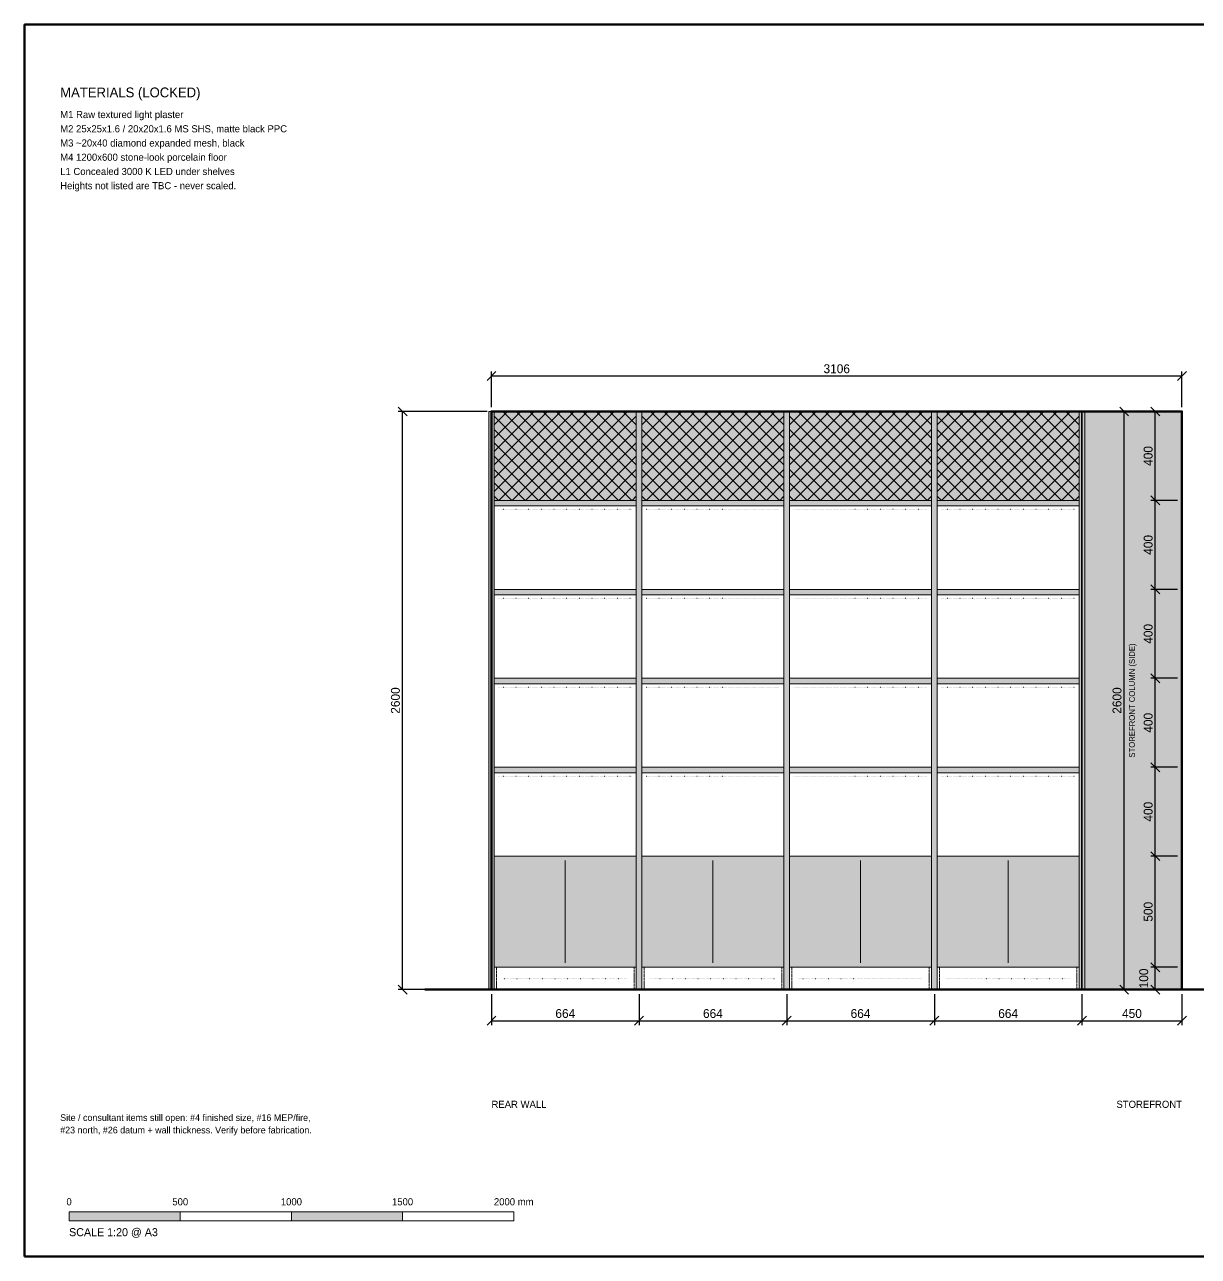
# Model space of a CAD drawing. Header units: millimetres. Extents: x 200 to 8200, y 200 to 5740.
# Drawn here: x 200 to 5480, y 200 to 5740 of the extents above; entities that cross this region are included whole.
import ezdxf
from ezdxf.enums import TextEntityAlignment as Align

# ---------------------------------------------------------------- set-up
doc = ezdxf.new("R2010")
doc.units = ezdxf.units.MM
doc.header["$LTSCALE"] = 10
doc.linetypes.add('DASHED', pattern=[1.524, 1.27, -0.254])
doc.linetypes.add('DOT', pattern=[0.508, 0, -0.508])
for name, color, linetype in [('A-DIMS', 4, 'Continuous'), ('A-FURN', 7, 'Continuous'), ('A-MESH', 7, 'Continuous'), ('A-SHEET', 7, 'Continuous'), ('A-TBC-CLOUD', 1, 'Continuous'), ('A-TEXT', 7, 'Continuous'), ('A-WALL', 8, 'Continuous'), ('E-LED', 7, 'Continuous')]:
    doc.layers.add(name, color=color, linetype=linetype)
doc.dimstyles.new('BF20', dxfattribs={"dimtxt": 40, "dimasz": 30, "dimexe": 20, "dimexo": 20, "dimgap": 12, "dimtad": 1, "dimdec": 0, "dimtsz": 20, "dimcen": 2.5, "dimazin": 3, "dimtfac": 1, "dimtmove": 0, "dimatfit": 3})

msp = doc.modelspace()

# ---------------------------------------------------------------- hatches: boundary and pattern name
at = {"layer": 'A-FURN'}
for points in [[(2287.5, 1400), (2312.5, 1400), (2312.5, 4000), (2287.5, 4000)], [(2951.5, 1400), (2976.5, 1400), (2976.5, 4000), (2951.5, 4000)], [(3615.5, 1400), (3640.5, 1400), (3640.5, 4000), (3615.5, 4000)], [(4279.5, 1400), (4304.5, 1400), (4304.5, 4000), (4279.5, 4000)], [(4943.5, 1400), (4968.5, 1400), (4968.5, 4000), (4943.5, 4000)], [(4956, 1400), (5406, 1400), (5406, 4000), (4956, 4000)], [(2312.5, 3575), (2951.5, 3575), (2951.5, 3600), (2312.5, 3600)], [(2976.5, 3575), (3615.5, 3575), (3615.5, 3600), (2976.5, 3600)], [(3640.5, 3575), (4279.5, 3575), (4279.5, 3600), (3640.5, 3600)], [(4304.5, 3575), (4943.5, 3575), (4943.5, 3600), (4304.5, 3600)], [(2312.5, 3175), (2951.5, 3175), (2951.5, 3200), (2312.5, 3200)], [(2976.5, 3175), (3615.5, 3175), (3615.5, 3200), (2976.5, 3200)], [(3640.5, 3175), (4279.5, 3175), (4279.5, 3200), (3640.5, 3200)], [(4304.5, 3175), (4943.5, 3175), (4943.5, 3200), (4304.5, 3200)], [(2312.5, 2775), (2951.5, 2775), (2951.5, 2800), (2312.5, 2800)], [(2976.5, 2775), (3615.5, 2775), (3615.5, 2800), (2976.5, 2800)], [(3640.5, 2775), (4279.5, 2775), (4279.5, 2800), (3640.5, 2800)], [(4304.5, 2775), (4943.5, 2775), (4943.5, 2800), (4304.5, 2800)], [(2312.5, 2375), (2951.5, 2375), (2951.5, 2400), (2312.5, 2400)], [(2976.5, 2375), (3615.5, 2375), (3615.5, 2400), (2976.5, 2400)], [(3640.5, 2375), (4279.5, 2375), (4279.5, 2400), (3640.5, 2400)], [(4304.5, 2375), (4943.5, 2375), (4943.5, 2400), (4304.5, 2400)], [(2312.5, 1500), (2951.5, 1500), (2951.5, 2000), (2312.5, 2000)], [(2976.5, 1500), (3615.5, 1500), (3615.5, 2000), (2976.5, 2000)], [(3640.5, 1500), (4279.5, 1500), (4279.5, 2000), (3640.5, 2000)], [(4304.5, 1500), (4943.5, 1500), (4943.5, 2000), (4304.5, 2000)]]:
    msp.add_hatch(color=8, dxfattribs=at).paths.add_polyline_path(points)
at = {"layer": 'A-MESH'}
for points in [[(2312.5, 3600), (2951.5, 3600), (2951.5, 4000), (2312.5, 4000)], [(2976.5, 3600), (3615.5, 3600), (3615.5, 4000), (2976.5, 4000)], [(3640.5, 3600), (4279.5, 3600), (4279.5, 4000), (3640.5, 4000)], [(4304.5, 3600), (4943.5, 3600), (4943.5, 4000), (4304.5, 4000)]]:
    msp.add_hatch(color=8, dxfattribs=at).paths.add_polyline_path(points)
at = {"layer": 'A-SHEET'}
for points in [[(400, 360), (900, 360), (900, 400), (400, 400)], [(1400, 360), (1900, 360), (1900, 400), (1400, 400)]]:
    msp.add_hatch(color=7, dxfattribs=at).paths.add_polyline_path(points)

# ---------------------------------------------------------------- linework, layer by layer
at = {"layer": 'A-FURN', "linetype": 'CONTINUOUS', "lineweight": 18}
for points in [[(2287.5, 1400), (2312.5, 1400), (2312.5, 4000), (2287.5, 4000)], [(2951.5, 1400), (2976.5, 1400), (2976.5, 4000), (2951.5, 4000)], [(3615.5, 1400), (3640.5, 1400), (3640.5, 4000), (3615.5, 4000)], [(4279.5, 1400), (4304.5, 1400), (4304.5, 4000), (4279.5, 4000)], [(4943.5, 1400), (4968.5, 1400), (4968.5, 4000), (4943.5, 4000)], [(2312.5, 3575), (2951.5, 3575), (2951.5, 3600), (2312.5, 3600)], [(2976.5, 3575), (3615.5, 3575), (3615.5, 3600), (2976.5, 3600)], [(3640.5, 3575), (4279.5, 3575), (4279.5, 3600), (3640.5, 3600)], [(4304.5, 3575), (4943.5, 3575), (4943.5, 3600), (4304.5, 3600)], [(2312.5, 3175), (2951.5, 3175), (2951.5, 3200), (2312.5, 3200)], [(2976.5, 3175), (3615.5, 3175), (3615.5, 3200), (2976.5, 3200)], [(3640.5, 3175), (4279.5, 3175), (4279.5, 3200), (3640.5, 3200)], [(4304.5, 3175), (4943.5, 3175), (4943.5, 3200), (4304.5, 3200)], [(2312.5, 2775), (2951.5, 2775), (2951.5, 2800), (2312.5, 2800)], [(2976.5, 2775), (3615.5, 2775), (3615.5, 2800), (2976.5, 2800)], [(3640.5, 2775), (4279.5, 2775), (4279.5, 2800), (3640.5, 2800)], [(4304.5, 2775), (4943.5, 2775), (4943.5, 2800), (4304.5, 2800)], [(2312.5, 2375), (2951.5, 2375), (2951.5, 2400), (2312.5, 2400)], [(2976.5, 2375), (3615.5, 2375), (3615.5, 2400), (2976.5, 2400)], [(3640.5, 2375), (4279.5, 2375), (4279.5, 2400), (3640.5, 2400)], [(4304.5, 2375), (4943.5, 2375), (4943.5, 2400), (4304.5, 2400)], [(2312.5, 1500), (2951.5, 1500), (2951.5, 2000), (2312.5, 2000)], [(2976.5, 1500), (3615.5, 1500), (3615.5, 2000), (2976.5, 2000)], [(3640.5, 1500), (4279.5, 1500), (4279.5, 2000), (3640.5, 2000)], [(4304.5, 1500), (4943.5, 1500), (4943.5, 2000), (4304.5, 2000)]]:
    msp.add_lwpolyline(points, close=True, dxfattribs=at)
at = {"layer": 'A-FURN', "linetype": 'CONTINUOUS', "lineweight": 35}
msp.add_lwpolyline([(4956, 1400), (5406, 1400), (5406, 4000), (4956, 4000)], close=True, dxfattribs=at)
at = {"layer": 'A-FURN', "linetype": 'CONTINUOUS', "lineweight": 13}
for points in [[(2632, 1520), (2632, 1980)], [(3296, 1520), (3296, 1980)], [(3960, 1520), (3960, 1980)], [(4624, 1520), (4624, 1980)]]:
    msp.add_lwpolyline(points, dxfattribs=at)
at = {"layer": 'A-FURN', "linetype": 'DASHED', "lineweight": 13}
for points in [[(2322.5, 1400), (2941.5, 1400), (2941.5, 1500), (2322.5, 1500)], [(2986.5, 1400), (3605.5, 1400), (3605.5, 1500), (2986.5, 1500)], [(3650.5, 1400), (4269.5, 1400), (4269.5, 1500), (3650.5, 1500)], [(4314.5, 1400), (4933.5, 1400), (4933.5, 1500), (4314.5, 1500)]]:
    msp.add_lwpolyline(points, close=True, dxfattribs=at)
at = {"layer": 'A-MESH', "linetype": 'CONTINUOUS', "lineweight": 18}
for points in [[(2312.5, 3600), (2951.5, 3600), (2951.5, 4000), (2312.5, 4000)], [(2976.5, 3600), (3615.5, 3600), (3615.5, 4000), (2976.5, 4000)], [(3640.5, 3600), (4279.5, 3600), (4279.5, 4000), (3640.5, 4000)], [(4304.5, 3600), (4943.5, 3600), (4943.5, 4000), (4304.5, 4000)]]:
    msp.add_lwpolyline(points, close=True, dxfattribs=at)
at = {"layer": 'A-MESH', "linetype": 'CONTINUOUS', "lineweight": 13}
for points in [[(2312.5, 4000), (2312.5, 4000)], [(2312.5, 3940), (2372.5, 4000)], [(2312.5, 3880), (2432.5, 4000)], [(2312.5, 3820), (2492.5, 4000)], [(2312.5, 3760), (2552.5, 4000)], [(2312.5, 3700), (2612.5, 4000)], [(2312.5, 3640), (2672.5, 4000)], [(2332.5, 3600), (2732.5, 4000)], [(2751.5, 3600), (2351.5, 4000)], [(2392.5, 3600), (2792.5, 4000)], [(2811.5, 3600), (2411.5, 4000)], [(2452.5, 3600), (2852.5, 4000)], [(2871.5, 3600), (2471.5, 4000)], [(2512.5, 3600), (2912.5, 4000)], [(2931.5, 3600), (2531.5, 4000)], [(2951.5, 3640), (2591.5, 4000)], [(2951.5, 3700), (2651.5, 4000)], [(2951.5, 3760), (2711.5, 4000)], [(2951.5, 3820), (2771.5, 4000)], [(2951.5, 3880), (2831.5, 4000)], [(2951.5, 3940), (2891.5, 4000)], [(2951.5, 4000), (2951.5, 4000)], [(2976.5, 4000), (2976.5, 4000)], [(2976.5, 3940), (3036.5, 4000)], [(2976.5, 3880), (3096.5, 4000)], [(2976.5, 3820), (3156.5, 4000)], [(2976.5, 3760), (3216.5, 4000)], [(2976.5, 3700), (3276.5, 4000)], [(2976.5, 3640), (3336.5, 4000)], [(2996.5, 3600), (3396.5, 4000)], [(3415.5, 3600), (3015.5, 4000)], [(3056.5, 3600), (3456.5, 4000)], [(3475.5, 3600), (3075.5, 4000)], [(3116.5, 3600), (3516.5, 4000)], [(3535.5, 3600), (3135.5, 4000)], [(3176.5, 3600), (3576.5, 4000)], [(3595.5, 3600), (3195.5, 4000)], [(3615.5, 3640), (3255.5, 4000)], [(3615.5, 3700), (3315.5, 4000)], [(3615.5, 3760), (3375.5, 4000)], [(3615.5, 3820), (3435.5, 4000)], [(3615.5, 3880), (3495.5, 4000)], [(3615.5, 3940), (3555.5, 4000)], [(3615.5, 4000), (3615.5, 4000)], [(3640.5, 4000), (3640.5, 4000)], [(3640.5, 3940), (3700.5, 4000)], [(3640.5, 3880), (3760.5, 4000)], [(3640.5, 3820), (3820.5, 4000)], [(3640.5, 3760), (3880.5, 4000)], [(3640.5, 3700), (3940.5, 4000)], [(3640.5, 3640), (4000.5, 4000)], [(3660.5, 3600), (4060.5, 4000)], [(4079.5, 3600), (3679.5, 4000)], [(3720.5, 3600), (4120.5, 4000)], [(4139.5, 3600), (3739.5, 4000)], [(3780.5, 3600), (4180.5, 4000)], [(4199.5, 3600), (3799.5, 4000)], [(3840.5, 3600), (4240.5, 4000)], [(4259.5, 3600), (3859.5, 4000)], [(4279.5, 3640), (3919.5, 4000)], [(4279.5, 3700), (3979.5, 4000)], [(4279.5, 3760), (4039.5, 4000)], [(4279.5, 3820), (4099.5, 4000)], [(4279.5, 3880), (4159.5, 4000)], [(4279.5, 3940), (4219.5, 4000)], [(4279.5, 4000), (4279.5, 4000)], [(4304.5, 4000), (4304.5, 4000)], [(4304.5, 3940), (4364.5, 4000)], [(4304.5, 3880), (4424.5, 4000)], [(4304.5, 3820), (4484.5, 4000)], [(4304.5, 3760), (4544.5, 4000)], [(4304.5, 3700), (4604.5, 4000)], [(4304.5, 3640), (4664.5, 4000)], [(4324.5, 3600), (4724.5, 4000)], [(4743.5, 3600), (4343.5, 4000)], [(4384.5, 3600), (4784.5, 4000)], [(4803.5, 3600), (4403.5, 4000)], [(4444.5, 3600), (4844.5, 4000)], [(4863.5, 3600), (4463.5, 4000)], [(4504.5, 3600), (4904.5, 4000)], [(4923.5, 3600), (4523.5, 4000)], [(4943.5, 3640), (4583.5, 4000)], [(4943.5, 3700), (4643.5, 4000)], [(4943.5, 3760), (4703.5, 4000)], [(4943.5, 3820), (4763.5, 4000)], [(4943.5, 3880), (4823.5, 4000)], [(4943.5, 3940), (4883.5, 4000)], [(4943.5, 4000), (4943.5, 4000)], [(2691.5, 3600), (2312.5, 3979)], [(2572.5, 3600), (2951.5, 3979)], [(3355.5, 3600), (2976.5, 3979)], [(3236.5, 3600), (3615.5, 3979)], [(4019.5, 3600), (3640.5, 3979)], [(3900.5, 3600), (4279.5, 3979)], [(4683.5, 3600), (4304.5, 3979)], [(4564.5, 3600), (4943.5, 3979)], [(2631.5, 3600), (2312.5, 3919)], [(2632.5, 3600), (2951.5, 3919)], [(3295.5, 3600), (2976.5, 3919)], [(3296.5, 3600), (3615.5, 3919)], [(3959.5, 3600), (3640.5, 3919)], [(3960.5, 3600), (4279.5, 3919)], [(4623.5, 3600), (4304.5, 3919)], [(4624.5, 3600), (4943.5, 3919)], [(2571.5, 3600), (2312.5, 3859)], [(2692.5, 3600), (2951.5, 3859)], [(3235.5, 3600), (2976.5, 3859)], [(3356.5, 3600), (3615.5, 3859)], [(3899.5, 3600), (3640.5, 3859)], [(4020.5, 3600), (4279.5, 3859)], [(4563.5, 3600), (4304.5, 3859)], [(4684.5, 3600), (4943.5, 3859)], [(2511.5, 3600), (2312.5, 3799)], [(2752.5, 3600), (2951.5, 3799)], [(3175.5, 3600), (2976.5, 3799)], [(3416.5, 3600), (3615.5, 3799)], [(3839.5, 3600), (3640.5, 3799)], [(4080.5, 3600), (4279.5, 3799)], [(4503.5, 3600), (4304.5, 3799)], [(4744.5, 3600), (4943.5, 3799)], [(2451.5, 3600), (2312.5, 3739)], [(2812.5, 3600), (2951.5, 3739)], [(3115.5, 3600), (2976.5, 3739)], [(3476.5, 3600), (3615.5, 3739)], [(3779.5, 3600), (3640.5, 3739)], [(4140.5, 3600), (4279.5, 3739)], [(4443.5, 3600), (4304.5, 3739)], [(4804.5, 3600), (4943.5, 3739)], [(2391.5, 3600), (2312.5, 3679)], [(2872.5, 3600), (2951.5, 3679)], [(3055.5, 3600), (2976.5, 3679)], [(3536.5, 3600), (3615.5, 3679)], [(3719.5, 3600), (3640.5, 3679)], [(4200.5, 3600), (4279.5, 3679)], [(4383.5, 3600), (4304.5, 3679)], [(4864.5, 3600), (4943.5, 3679)], [(2331.5, 3600), (2312.5, 3619)], [(2932.5, 3600), (2951.5, 3619)], [(2995.5, 3600), (2976.5, 3619)], [(3596.5, 3600), (3615.5, 3619)], [(3659.5, 3600), (3640.5, 3619)], [(4260.5, 3600), (4279.5, 3619)], [(4323.5, 3600), (4304.5, 3619)], [(4924.5, 3600), (4943.5, 3619)]]:
    msp.add_lwpolyline(points, dxfattribs=at)
at = {"layer": 'A-SHEET', "linetype": 'CONTINUOUS', "lineweight": 50}
msp.add_lwpolyline([(200, 200), (8200, 200), (8200, 5740), (200, 5740)], close=True, dxfattribs=at)
at = {"layer": 'A-SHEET', "linetype": 'CONTINUOUS', "lineweight": 18}
for points in [[(400, 360), (900, 360), (900, 400), (400, 400)], [(900, 360), (1400, 360), (1400, 400), (900, 400)], [(1400, 360), (1900, 360), (1900, 400), (1400, 400)], [(1900, 360), (2400, 360), (2400, 400), (1900, 400)]]:
    msp.add_lwpolyline(points, close=True, dxfattribs=at)
at = {"layer": 'A-WALL', "linetype": 'CONTINUOUS', "lineweight": 50}
msp.add_lwpolyline([(2300, 1400), (5406, 1400), (5406, 4000), (2300, 4000)], close=True, dxfattribs=at)
msp.add_lwpolyline([(2000, 1400), (5706, 1400)], dxfattribs=at)
at = {"layer": 'E-LED', "linetype": 'DOT', "lineweight": 25}
for points in [[(2332.5, 3560), (2931.5, 3560)], [(2996.5, 3560), (3595.5, 3560)], [(3660.5, 3560), (4259.5, 3560)], [(4324.5, 3560), (4923.5, 3560)], [(2332.5, 3160), (2931.5, 3160)], [(2996.5, 3160), (3595.5, 3160)], [(3660.5, 3160), (4259.5, 3160)], [(4324.5, 3160), (4923.5, 3160)], [(2332.5, 2760), (2931.5, 2760)], [(2996.5, 2760), (3595.5, 2760)], [(3660.5, 2760), (4259.5, 2760)], [(4324.5, 2760), (4923.5, 2760)], [(2332.5, 2360), (2931.5, 2360)], [(2996.5, 2360), (3595.5, 2360)], [(3660.5, 2360), (4259.5, 2360)], [(4324.5, 2360), (4923.5, 2360)], [(2352.5, 1450), (2911.5, 1450)], [(3016.5, 1450), (3575.5, 1450)], [(3680.5, 1450), (4239.5, 1450)], [(4344.5, 1450), (4903.5, 1450)]]:
    msp.add_lwpolyline(points, dxfattribs=at)

# ---------------------------------------------------------------- texts
at = {"layer": 'A-SHEET'}
for s, p in [('0', (400, 420)), ('500', (900, 420)), ('1000', (1400, 420)), ('1500', (1900, 420)), ('2000 mm', (2400, 420))]:
    msp.add_text(s, height=32, dxfattribs=at).set_placement(p, align=Align.BOTTOM_CENTER)
msp.add_text('SCALE 1:20 @ A3', height=36, dxfattribs=at).set_placement((400, 280), align=Align.BOTTOM_LEFT)
at = {"layer": 'A-TBC-CLOUD'}
for s, p in [('Site / consultant items still open: #4 finished size, #16 MEP/fire,', (360, 800)), ('#23 north, #26 datum + wall thickness. Verify before fabrication.', (360, 744))]:
    msp.add_text(s, height=30, dxfattribs=at).set_placement(p, align=Align.BOTTOM_LEFT)
at = {"layer": 'A-TEXT'}
for s, height, p in [('MATERIALS (LOCKED)', 44, (360, 5400)), ('M1 Raw textured light plaster', 32, (360, 5310)), ('M2 25x25x1.6 / 20x20x1.6 MS SHS, matte black PPC', 32, (360, 5246)), ('M3 ~20x40 diamond expanded mesh, black', 32, (360, 5182)), ('M4 1200x600 stone-look porcelain floor', 32, (360, 5118)), ('L1 Concealed 3000 K LED under shelves', 32, (360, 5054)), ('Heights not listed are TBC - never scaled.', 32, (360, 4990))]:
    msp.add_text(s, height=height, dxfattribs=at).set_placement(p, align=Align.BOTTOM_LEFT)
msp.add_text('STOREFRONT COLUMN (SIDE)', height=26, rotation=90, dxfattribs=at).set_placement((5181, 2700), align=Align.MIDDLE_CENTER)
msp.add_text('REAR WALL', height=32, dxfattribs=at).set_placement((2300, 900), align=Align.TOP_LEFT)
msp.add_text('STOREFRONT', height=32, dxfattribs=at).set_placement((5406, 900), align=Align.TOP_RIGHT)

# ---------------------------------------------------------------- dimensions: what is measured, and where the dimension line sits
at = {"layer": 'A-DIMS'}
for base, p1, p2 in [((2300, 4160), (2300, 4000), (5406, 4000)), ((2300, 1260), (2300, 1400), (2964, 1400)), ((2964, 1260), (2964, 1400), (3628, 1400)), ((3628, 1260), (3628, 1400), (4292, 1400)), ((4292, 1260), (4292, 1400), (4956, 1400)), ((4956, 1260), (4956, 1400), (5406, 1400))]:
    msp.add_linear_dim(base=base, p1=p1, p2=p2, dimstyle='BF20', dxfattribs=at).render()
for base, p1, p2 in [((1900, 1400), (2300, 1400), (2300, 4000)), ((5146, 1400), (5406, 1400), (5406, 4000)), ((5286, 3600), (5406, 3600), (5406, 4000)), ((5286, 3200), (5406, 3200), (5406, 3600)), ((5286, 2800), (5406, 2800), (5406, 3200)), ((5286, 2400), (5406, 2400), (5406, 2800)), ((5286, 2000), (5406, 2000), (5406, 2400)), ((5286, 1500), (5406, 1500), (5406, 2000)), ((5286, 1400), (5406, 1400), (5406, 1500))]:
    msp.add_linear_dim(base=base, p1=p1, p2=p2, angle=90, dimstyle='BF20', dxfattribs=at).render()

doc.saveas('drawing.dxf')
